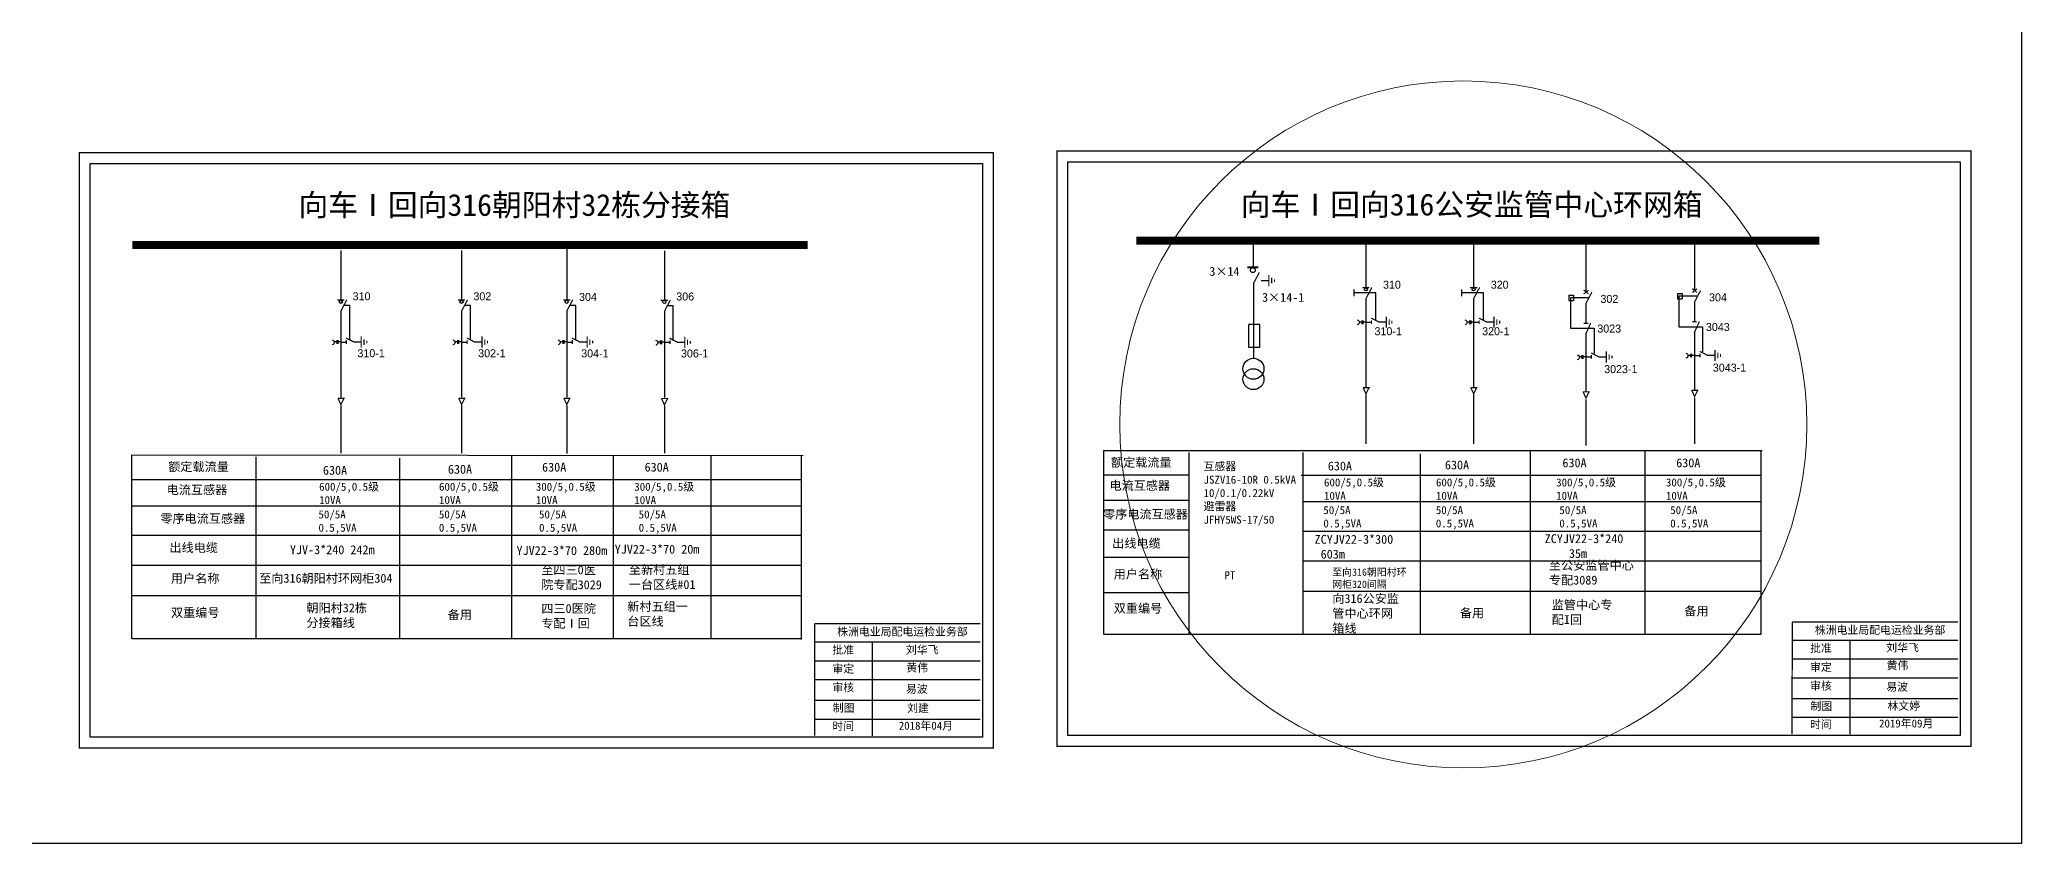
# Model space of a CAD drawing. Extents: x -194 to 226, y -192 to 105.
# Drawn here: x -46.3 to 225.8, y -191.9 to -81.6 of the extents above; entities that cross this region are included whole.
import ezdxf

# ---------------------------------------------------------------- set-up
doc = ezdxf.new("R2010")
doc.units = 0
doc.header["$LTSCALE"] = 0.774411
doc.linetypes.add('ACAD_ISO02W100', pattern=[15, 12, -3])
doc.linetypes.add('CENTER', pattern=[50.8, 31.75, -6.35, 6.35, -6.35])
doc.layers.get('0').update_dxf_attribs({"linetype": 'CONTINUOUS'})
doc.layers.add('2', color=7, linetype='CONTINUOUS')
doc.styles.add('hztxt_txtstyle_0.00_0_0', font='simkai.ttf')
doc.styles.add('hztxt_txtstyle_1.80_0_0', font='', dxfattribs={"height": 1.8, "bigfont": 'hztxt.shx'})
doc.styles.add('hztxt_txtstyle_2.70_0_0', font='simkai.ttf', dxfattribs={"height": 2.7})
doc.styles.add('KaiTi_txtstyle_1.00_0_0', font='simkai.ttf', dxfattribs={"height": 1})
doc.styles.add('KaiTi_txtstyle_1.22_0_0', font='simkai.ttf', dxfattribs={"height": 1.220356})
doc.styles.add('SimSun_txtstyle_1.09_0_0', font='', dxfattribs={"height": 1.0944})
doc.styles.add('SimSun_txtstyle_3.00_0_0', font='', dxfattribs={"height": 3})
doc.styles.add('字体', font='', dxfattribs={"height": 2.5})
doc.styles.get('hztxt_txtstyle_1.80_0_0').set_extended_font_data('hztxt')
doc.styles.get('SimSun_txtstyle_1.09_0_0').set_extended_font_data('SimSun')
doc.styles.get('SimSun_txtstyle_3.00_0_0').set_extended_font_data('SimSun')
doc.styles.get('字体').set_extended_font_data('SimSun')

# ---------------------------------------------------------------- blocks, each defined once
blk = doc.blocks.new('JD')
for points in [[(-2, 0.2), (-2, -0.2), (2, 0.2), (2, -0.2)], [(1, -1.2), (1, -0.8), (-1, -1.2), (-1, -0.8)], [(-0.5, -1.8), (-0.5, -2.2), (0.5, -1.8), (0.5, -2.2)]]:
    blk.add_trace(points)

msp = doc.modelspace()

# ---------------------------------------------------------------- linework, layer by layer
for p, q in [((225.78, 105.09), (225.78, -191.91)), ((-4.94, -110.51), (-4.94, -117.3)), ((11.63, -110.51), (11.63, -117.3)), ((26.07, -109.8), (26.07, -117.3)), ((39.48, -110.55), (39.48, -117.34)), ((120.32, -109.17), (120.32, -112.79)), ((135.79, -108.88), (135.79, -115.6)), ((150.58, -108.88), (150.58, -115.6)), ((165.99, -109.19), (165.99, -116.25)), ((180.91, -108.98), (180.91, -116.04)), ((120.34, -115.03), (120.34, -125.28)), ((121.42, -114.62), (122.46, -114.62)), ((163.65, -116.63), (164.31, -116.63)), ((163.65, -116.63), (163.65, -117.36)), ((164.31, -116.63), (164.31, -117.36)), ((178.56, -116.42), (179.22, -116.42)), ((178.56, -116.42), (178.56, -117.15)), ((179.22, -116.42), (179.22, -117.15)), ((-4.94, -118.8), (-4.94, -130.67)), ((11.63, -118.8), (11.63, -130.67)), ((26.07, -118.8), (26.07, -130.67)), ((39.48, -118.84), (39.48, -130.71)), ((135.79, -117.1), (135.79, -129.31)), ((150.58, -117.1), (150.58, -129.31)), ((163.65, -117.36), (164.31, -117.36)), ((165.99, -117.75), (165.99, -120.47)), ((178.56, -117.15), (179.22, -117.15)), ((180.91, -117.54), (180.91, -120.26)), ((135.79, -120.35), (136.55, -120.35)), ((137.55, -120.32), (138.58, -120.32)), ((150.58, -120.35), (151.34, -120.35)), ((152.33, -120.32), (153.37, -120.32)), ((165.99, -121.83), (165.99, -129.87)), ((180.91, -121.62), (180.91, -129.66)), ((-4.94, -123.08), (-4.18, -123.08)), ((-3.19, -123.06), (-2.16, -123.06)), ((11.63, -123.08), (12.4, -123.08)), ((13.39, -123.06), (14.42, -123.06)), ((26.07, -123.08), (26.83, -123.08)), ((27.82, -123.06), (28.86, -123.06)), ((39.48, -123.11), (40.24, -123.11)), ((41.23, -123.09), (42.27, -123.09)), ((165.99, -125.13), (166.75, -125.13)), ((167.75, -125.11), (168.78, -125.11)), ((180.91, -124.92), (181.67, -124.92)), ((182.66, -124.9), (183.69, -124.9)), ((111.59, -141.38), (99.82, -141.38)), ((111.55, -144.84), (99.77, -144.84)), ((111.55, -148.93), (99.77, -148.93)), ((111.5, -152.66), (99.73, -152.66)), ((111.54, -157.51), (99.77, -157.51)), ((225.78, -191.91), (-194.22, -191.91))]:
    msp.add_line(p, q)
at = {"linetype": 'ACAD_ISO02W100'}
for p, q in [((181.24, -116.8), (178.77, -116.8)), ((178.77, -116.8), (178.77, -120.99)), ((166.32, -117.01), (163.86, -117.01)), ((163.86, -117.01), (163.86, -121.2)), ((163.86, -121.2), (167.11, -121.2)), ((167.11, -121.2), (167.11, -124.66)), ((178.77, -120.99), (182.02, -120.99)), ((182.02, -120.99), (182.02, -124.45))]:
    msp.add_line(p, q, dxfattribs=at)
at = {"linetype": 'CENTER'}
for p, q in [((135.8, -130.3), (135.8, -137.05)), ((150.58, -130.3), (150.58, -137.05)), ((-4.94, -131.8), (-4.94, -138.33)), ((11.64, -131.8), (11.64, -138.33)), ((26.08, -131.8), (26.08, -138.4)), ((39.48, -131.83), (39.48, -138.36)), ((166, -130.95), (166, -137.29)), ((180.91, -130.74), (180.91, -137.08))]:
    msp.add_line(p, q, dxfattribs=at)
at = {"linetype": 'Continuous'}
for p, q in [((-33.69, -138.58), (58.52, -138.67)), ((-33.64, -163.81), (-33.64, -138.58)), ((18.48, -138.62), (18.48, -163.81)), ((32.44, -138.62), (32.44, -163.81)), ((45.86, -138.64), (45.86, -163.83)), ((58.26, -138.73), (58.26, -163.91)), ((99.75, -137.99), (190.19, -137.99)), ((99.79, -163.22), (99.79, -137.99)), ((111.48, -138.26), (111.48, -163.22)), ((127.11, -138.26), (127.11, -163.22)), ((143.22, -138.43), (143.22, -163.21)), ((158.34, -138.03), (158.34, -163.22)), ((174.07, -138.03), (174.07, -163.22)), ((190.01, -138.05), (190.01, -163.24)), ((-16.6, -138.85), (-16.6, -163.81)), ((3.13, -139.02), (3.13, -163.8)), ((126.92, -141.36), (190.01, -141.36)), ((-33.64, -141.95), (58.26, -141.95)), ((-33.64, -145.57), (58.26, -145.57)), ((127.11, -144.98), (190.01, -144.98)), ((-33.64, -149.62), (58.26, -149.62)), ((127.11, -149.03), (190.01, -149.03)), ((-33.64, -153.73), (58.26, -153.73)), ((127.11, -153.14), (190.01, -153.14)), ((127.11, -157.31), (190.01, -157.31)), ((-33.64, -157.9), (58.26, -157.9)), ((190.01, -163.22), (99.87, -163.22)), ((58.26, -163.81), (-33.56, -163.81))]:
    msp.add_line(p, q, dxfattribs=at)
at = {"color": 7, "linetype": 'Continuous'}
for p, q in [((60.1, -164.23), (82.85, -164.23)), ((68, -164.23), (68, -177.17)), ((194.32, -164), (217.07, -164)), ((202.21, -164), (202.21, -176.93)), ((60.1, -166.83), (82.85, -166.83)), ((194.32, -166.59), (217.07, -166.59)), ((60.1, -169.42), (82.85, -169.42)), ((194.32, -169.18), (217.07, -169.18)), ((60.1, -172.25), (82.85, -172.25)), ((194.32, -172.01), (217.07, -172.01)), ((60.1, -174.84), (82.85, -174.84)), ((194.32, -174.6), (217.07, -174.6))]:
    msp.add_line(p, q, dxfattribs=at)
at = {"color": 7, "linetype": 'Continuous', "const_width": 0.182}
for points in [[(-40.84, -97.1), (84.64, -97.1), (84.64, -178.81), (-40.84, -178.81)], [(93.38, -96.87), (218.86, -96.87), (218.86, -178.57), (93.38, -178.57)]]:
    msp.add_lwpolyline(points, close=True, dxfattribs=at)
at = {"color": 7, "linetype": 'Continuous'}
for points in [[(-39.37, -98.58), (83.16, -98.58), (83.16, -177.33), (-39.37, -177.33)], [(94.85, -98.34), (217.38, -98.34), (217.38, -177.1), (94.85, -177.1)]]:
    msp.add_lwpolyline(points, close=True, dxfattribs=at)
for points, const_width in [([(104.25, -109.17), (198.06, -109.17)], 1.1), ([(-33.56, -109.76), (59.17, -109.76)], 1.1), ([(119.5, -112.84), (121.04, -112.84)], 0.261), ([(120.34, -115.07), (121.17, -113.51)], 0.165), ([(135.31, -115.63), (136.28, -115.63)], 0.165), ([(135.79, -117.14), (136.62, -115.58)], 0.165), ([(150.09, -115.63), (151.07, -115.63)], 0.165), ([(150.58, -117.14), (151.4, -115.58)], 0.165), ([(165.69, -115.94), (166.33, -116.48)], 0.165), ([(165.68, -116.49), (166.35, -115.99)], 0.165), ([(165.99, -117.79), (166.82, -116.23)], 0.165), ([(180.59, -116.28), (181.26, -115.78)], 0.165), ([(180.6, -115.74), (181.24, -116.27)], 0.165), ([(180.91, -117.58), (181.73, -116.02)], 0.165), ([(-5.43, -117.32), (-4.46, -117.32)], 0.165), ([(-4.94, -118.84), (-4.12, -117.28)], 0.165), ([(11.15, -117.32), (12.12, -117.32)], 0.165), ([(11.63, -118.84), (12.46, -117.28)], 0.165), ([(25.59, -117.32), (26.56, -117.32)], 0.165), ([(26.07, -118.84), (26.9, -117.28)], 0.165), ([(38.99, -117.36), (39.96, -117.36)], 0.165), ([(39.48, -118.88), (40.3, -117.32)], 0.165), ([(136.51, -119.8), (137.61, -120.35)], 0.165), ([(136.55, -120.09), (136.55, -120.6)], 0.165), ([(151.3, -119.8), (152.4, -120.35)], 0.165), ([(151.34, -120.09), (151.34, -120.6)], 0.165), ([(165.7, -120.51), (166.31, -120.51)], 0.165), ([(165.96, -122.03), (166.65, -120.48)], 0.165), ([(180.61, -120.3), (181.22, -120.3)], 0.165), ([(180.87, -121.82), (181.57, -120.27)], 0.165), ([(-4.23, -122.53), (-3.13, -123.08)], 0.165), ([(-4.18, -122.82), (-4.18, -123.33)], 0.165), ([(12.35, -122.53), (13.45, -123.08)], 0.165), ([(12.4, -122.82), (12.4, -123.33)], 0.165), ([(26.79, -122.53), (27.89, -123.08)], 0.165), ([(26.83, -122.82), (26.83, -123.33)], 0.165), ([(40.2, -122.56), (41.29, -123.11)], 0.165), ([(40.24, -122.86), (40.24, -123.37)], 0.165), ([(166.71, -124.58), (167.81, -125.13)], 0.165), ([(166.75, -124.88), (166.75, -125.38)], 0.165), ([(181.62, -124.37), (182.72, -124.92)], 0.165), ([(181.67, -124.67), (181.67, -125.18)], 0.165), ([(135.39, -129.34), (136.23, -129.34), (135.8, -130.19), (135.4, -129.32)], 0.165), ([(150.17, -129.34), (151.01, -129.34), (150.58, -130.19), (150.18, -129.32)], 0.165), ([(165.59, -129.92), (166.43, -129.92), (166, -130.77), (165.6, -129.9)], 0.165), ([(180.5, -129.71), (181.34, -129.71), (180.91, -130.56), (180.51, -129.69)], 0.165), ([(-5.35, -130.81), (-4.51, -130.81), (-4.94, -131.66), (-5.34, -130.79)], 0.165), ([(11.23, -130.81), (12.07, -130.81), (11.64, -131.66), (11.24, -130.79)], 0.165), ([(25.67, -130.81), (26.5, -130.81), (26.08, -131.66), (25.68, -130.79)], 0.165), ([(39.07, -130.84), (39.91, -130.84), (39.48, -131.69), (39.08, -130.83)], 0.165)]:
    msp.add_lwpolyline(points, dxfattribs=dict(const_width=const_width))
for points in [[(134.13, -115.87), (134.13, -116.79)], [(148.92, -115.87), (148.92, -116.79)], [(119.69, -120.71), (119.69, -123.79), (121.21, -123.79), (121.21, -120.67), (119.69, -120.67)], [(135.24, -120.34), (134.89, -120.34)], [(135.24, -120.11), (135.24, -120.61)], [(135.39, -120.11), (135.39, -120.61)], [(135.79, -120.34), (135.39, -120.34)], [(150.03, -120.34), (149.68, -120.34)], [(150.03, -120.11), (150.03, -120.61)], [(150.18, -120.11), (150.18, -120.61)], [(150.58, -120.34), (150.18, -120.34)], [(-5.5, -123.07), (-5.84, -123.07)], [(-5.5, -122.84), (-5.5, -123.34)], [(-5.34, -122.84), (-5.34, -123.34)], [(-4.95, -123.07), (-5.34, -123.07)], [(11.08, -123.07), (10.73, -123.07)], [(11.08, -122.84), (11.08, -123.34)], [(11.23, -122.84), (11.23, -123.34)], [(11.63, -123.07), (11.23, -123.07)], [(25.52, -123.07), (25.17, -123.07)], [(25.52, -122.84), (25.52, -123.34)], [(25.67, -122.84), (25.67, -123.34)], [(26.07, -123.07), (25.67, -123.07)], [(38.92, -123.1), (38.58, -123.1)], [(38.92, -122.87), (38.92, -123.37)], [(39.08, -122.87), (39.08, -123.37)], [(39.48, -123.1), (39.08, -123.1)], [(165.44, -125.12), (165.09, -125.12)], [(165.44, -124.89), (165.44, -125.39)], [(165.59, -124.89), (165.59, -125.39)], [(165.99, -125.12), (165.59, -125.12)], [(180.35, -124.91), (180.01, -124.91)], [(180.35, -124.68), (180.35, -125.18)], [(180.51, -124.68), (180.51, -125.18)], [(180.9, -124.91), (180.51, -124.91)]]:
    msp.add_lwpolyline(points)
at = {"linetype": 'ACAD_ISO02W100'}
for points in [[(137.14, -120.09), (137.14, -116.33), (134.13, -116.33)], [(151.93, -120.09), (151.93, -116.33), (148.92, -116.33)], [(-3.72, -122.83), (-3.72, -118.08), (-4.54, -118.08)], [(12.86, -122.83), (12.86, -118.08), (12.04, -118.08)], [(27.3, -122.83), (27.3, -118.08), (26.47, -118.08)], [(40.7, -122.87), (40.7, -118.12), (39.88, -118.12)]]:
    msp.add_lwpolyline(points, dxfattribs=at)
for points in [[(134.6, -120.05, -0.877934), (134.61, -120.72)], [(149.38, -120.05, -0.877934), (149.4, -120.72)], [(-6.14, -122.79, -0.877934), (-6.13, -123.46)], [(10.44, -122.79, -0.877934), (10.45, -123.46)], [(24.87, -122.79, -0.877934), (24.89, -123.46)], [(38.28, -122.82, -0.877934), (38.29, -123.49)], [(164.8, -124.84, -0.877934), (164.81, -125.51)], [(179.71, -124.63, -0.877934), (179.72, -125.3)]]:
    msp.add_lwpolyline(points, format="xyb")
at = {"color": 7, "linetype": 'Continuous', "const_width": 0.182}
for points in [[(60.1, -161.75), (60.09, -177.12)], [(60.1, -161.75), (82.85, -161.75)], [(194.32, -161.52), (194.3, -176.89)], [(194.32, -161.52), (217.07, -161.52)]]:
    msp.add_lwpolyline(points, dxfattribs=at)
at = {"color": 12, "linetype": 'Continuous', "lineweight": 0, "ltscale": 1.091907, "true_color": 0xc00000}
msp.add_circle((149.16, -134.39), 47.16, dxfattribs=at)
for centre, radius in [((120.27, -113.21), 0.335), ((135.79, -115.86), 0.211), ((150.58, -115.86), 0.211), ((-4.94, -117.56), 0.211), ((11.63, -117.56), 0.211), ((26.07, -117.56), 0.211), ((39.48, -117.59), 0.211)]:
    msp.add_circle(centre, radius)
at = {"layer": '2', "color": 0}
for centre in [(120.35, -126.75), (120.35, -128.18)]:
    msp.add_circle(centre, 1.44, dxfattribs=at)

# ---------------------------------------------------------------- block references
at = {"rotation": 90}
for p, xscale, yscale, zscale in [((122.47, -114.65), 0.3844120780053801, 0.3844120780053801, 0.3844120780053801), ((138.59, -120.35), 0.3844120780053801, 0.3844120780053801, 0.3844120780053801), ((153.38, -120.35), 0.3844120780053801, 0.3844120780053801, 0.3844120780053801), ((-2.14, -123.09), 0.3844120780054396, 0.3844120780054396, 0.3844120780054396), ((14.44, -123.09), 0.3844120780054396, 0.3844120780054396, 0.3844120780054396), ((28.87, -123.09), 0.3844120780054396, 0.3844120780054396, 0.3844120780054396), ((42.28, -123.12), 0.3844120780054396, 0.3844120780054396, 0.3844120780054396), ((168.8, -125.14), 0.3844120780053801, 0.3844120780053801, 0.3844120780053801), ((183.71, -124.93), 0.3844120780053801, 0.3844120780053801, 0.3844120780053801)]:
    msp.add_blockref('JD', p, dxfattribs=dict(at, xscale=xscale, yscale=yscale, zscale=zscale))

# ---------------------------------------------------------------- texts
at = {"linetype": 'Continuous', "style": 'hztxt_txtstyle_2.70_0_0'}
for s, p in [('3×14', (114.29, -113.99)), ('3×14-1', (121.53, -117.56))]:
    msp.add_text(s, height=1.22, dxfattribs=at).set_placement(p)
at = {"style": 'hztxt_txtstyle_1.80_0_0'}
for s, p in [('310', (-3.32, -117.35)), ('302', (13.26, -117.35)), ('304', (27.76, -117.44)), ('306', (41.11, -117.38)), ('310', (138.14, -115.76)), ('320', (152.93, -115.76)), ('302', (167.99, -117.71)), ('304', (182.9, -117.5)), ('310-1', (136.97, -122.15)), ('320-1', (151.75, -122.15)), ('3023', (167.56, -121.78)), ('3043', (182.47, -121.57)), ('310-1', (-2.66, -125.17)), ('302-1', (13.92, -125.17)), ('304-1', (28.06, -125.19)), ('306-1', (41.76, -125.2)), ('3023-1', (168.5, -127.35)), ('3043-1', (183.42, -127.15))]:
    msp.add_text(s, height=1.098, dxfattribs=at).set_placement(p)
at = {"color": 7, "linetype": 'Continuous', "attachment_point": 1}
for s, insert, char_height, width, style in [('{\\C0;向车Ⅰ回向316朝阳村32栋分接箱}', (-10.77, -102.76), 3, 80.4201, '字体'), ('{\\C0;向车Ⅰ回向316公安监管中心环网箱}', (118.6, -102.71), 3, 80.4201, 'SimSun_txtstyle_3.00_0_0'), ('株洲电业局配电运检业务部', (63.2, -162.3), 1.0944, 29.9201, '字体'), ('株洲电业局配电运检业务部', (197.42, -162.07), 1.0944, 29.9201, '字体'), ('{\\fKaiTi_GB2312|b0|i0|c134|p49;批准}', (62.54, -164.8), 1.0944, 8.5588, '字体'), ('刘华飞', (72.64, -164.8), 1.094, 8.5588, '字体'), ('{\\fKaiTi_GB2312|b0|i0|c134|p49;批准}', (196.76, -164.56), 1.0944, 8.5588, '字体'), ('刘华飞', (207.23, -164.49), 1.094, 8.5588, '字体'), ('\\f\uffbfﾬￌﾣﾤ_GB2312|b0|i0|c134|p49;审定', (62.54, -167.4), 1.0944, 8.5588, '字体'), ('黄伟', (72.7, -167.24), 1.094, 8.5588, '字体'), ('\\f\uffbfﾬￌﾣﾤ_GB2312|b0|i0|c134|p49;审定', (196.76, -167.16), 1.0944, 8.5588, '字体'), ('黄伟', (207.28, -166.93), 1.094, 8.5588, '字体'), ('\\f\uffbfﾬￌﾣﾤ_GB2312|b0|i0|c134|p49;审核', (62.54, -169.97), 1.0944, 8.5588, '字体'), ('易波', (72.64, -170.17), 1.094, 8.5588, '字体'), ('\\f\uffbfﾬￌﾣﾤ_GB2312|b0|i0|c134|p49;审核', (196.76, -169.74), 1.0944, 8.5588, '字体'), ('易波', (207.23, -169.87), 1.094, 8.5588, '字体'), ('\\f\uffbfﾬￌﾣﾤ_GB2312|b0|i0|c134|p49;制图', (62.6, -172.75), 1.0944, 8.5588, '字体'), ('刘建', (72.8, -172.81), 1.094, 8.5588, '字体'), ('\\f\uffbfﾬￌﾣﾤ_GB2312|b0|i0|c134|p49;制图', (196.82, -172.52), 1.0944, 8.5588, '字体'), ('{\\fSimSun|b0|i0|c134|p2;林文婷}', (207.39, -172.5), 1.0944, 8.5588, 'SimSun_txtstyle_1.09_0_0'), ('\\f\uffbfﾬￌﾣﾤ_GB2312|b0|i0|c134|p49;时间', (62.54, -175.26), 1.0944, 8.5588, '字体'), ('2018年04月', (71.66, -175.21), 1.094, 16.0081, '字体'), ('\\f\uffbfﾬￌﾣﾤ_GB2312|b0|i0|c134|p49;时间', (196.76, -175.03), 1.0944, 8.5588, '字体'), ('2019年09月', (206.24, -174.91), 1.094, 16.0081, 'SimSun_txtstyle_1.09_0_0')]:
    msp.add_mtext(s, dxfattribs=dict(at, insert=insert, char_height=char_height, width=width, style=style))
at = {"linetype": 'Continuous', "attachment_point": 1}
for s, insert, char_height, width, style in [('{\\fSimSun|b0|i0|c134|p2;额定载流量}', (-28.64, -139.58), 1.2204, 19.6738, 'hztxt_txtstyle_2.70_0_0'), ('{\\fSimSun|b0|i0|c134|p2;630A}', (-7.4, -140.08), 1.2204, 19.6738, 'hztxt_txtstyle_2.70_0_0'), ('{\\fSimSun|b0|i0|c134|p2;630A}', (9.76, -139.94), 1.2204, 19.6738, 'hztxt_txtstyle_2.70_0_0'), ('{\\fSimSun|b0|i0|c134|p2;630A}', (22.69, -139.65), 1.2204, 19.6738, 'hztxt_txtstyle_2.70_0_0'), ('{\\fSimSun|b0|i0|c134|p2;630A}', (36.76, -139.65), 1.2204, 19.6738, 'hztxt_txtstyle_2.70_0_0'), ('{\\fSimSun|b0|i0|c134|p2;额定载流量}', (100.79, -138.99), 1.2204, 19.6738, 'hztxt_txtstyle_2.70_0_0'), ('\\A1;{\\fSimSun|b0|i0|c134|p2;互感器\\PJSZV16-10R 0.5kVA\\P10/0.1/0.22kV\\P避雷器\\PJFHY5WS-17/50}', (113.5, -139.6), 1.0983, 20.2524, 'hztxt_txtstyle_2.70_0_0'), ('{\\fSimSun|b0|i0|c134|p2;630A}', (130.56, -139.49), 1.2204, 19.6738, 'hztxt_txtstyle_2.70_0_0'), ('{\\fSimSun|b0|i0|c134|p2;630A}', (146.64, -139.35), 1.2204, 19.6738, 'hztxt_txtstyle_2.70_0_0'), ('{\\fSimSun|b0|i0|c134|p2;630A}', (162.77, -139.06), 1.2204, 19.6738, 'hztxt_txtstyle_2.70_0_0'), ('{\\fSimSun|b0|i0|c134|p2;630A}', (178.39, -139.06), 1.2204, 19.6738, 'hztxt_txtstyle_2.70_0_0'), ('{\\fSimSun|b0|i0|c134|p2;电流互感器}', (-28.85, -142.75), 1.2204, 19.6738, 'hztxt_txtstyle_2.70_0_0'), ('\\A1;{\\fSimSun|b0|i0|c134|p2;600/5,0.5级\\P10VA}', (-7.92, -142.4), 1.0983, 20.2524, 'hztxt_txtstyle_2.70_0_0'), ('\\A1;{\\fSimSun|b0|i0|c134|p2;600/5,0.5级\\P10VA}', (8.54, -142.4), 1.0983, 20.2524, 'hztxt_txtstyle_2.70_0_0'), ('\\A1;{\\fSimSun|b0|i0|c134|p2;300/5,0.5级\\P10VA}', (21.83, -142.4), 1.0983, 20.2524, 'hztxt_txtstyle_2.70_0_0'), ('\\A1;{\\fSimSun|b0|i0|c134|p2;300/5,0.5级\\P10VA}', (35.35, -142.4), 1.0983, 20.2524, 'hztxt_txtstyle_2.70_0_0'), ('{\\fSimSun|b0|i0|c134|p2;电流互感器}', (100.58, -142.16), 1.2204, 19.6738, 'hztxt_txtstyle_2.70_0_0'), ('\\A1;{\\fSimSun|b0|i0|c134|p2;600/5,0.5级\\P10VA}', (130.04, -141.81), 1.0983, 20.2524, 'hztxt_txtstyle_2.70_0_0'), ('\\A1;{\\fSimSun|b0|i0|c134|p2;600/5,0.5级\\P10VA}', (145.41, -141.81), 1.0983, 20.2524, 'hztxt_txtstyle_2.70_0_0'), ('\\A1;{\\fSimSun|b0|i0|c134|p2;300/5,0.5级\\P10VA}', (161.91, -141.81), 1.0983, 20.2524, 'hztxt_txtstyle_2.70_0_0'), ('\\A1;{\\fSimSun|b0|i0|c134|p2;300/5,0.5级\\P10VA}', (176.98, -141.81), 1.0983, 20.2524, 'hztxt_txtstyle_2.70_0_0'), ('{\\fSimSun|b0|i0|c134|p2;零序电流互感器}', (-29.72, -146.69), 1.2204, 19.6738, 'hztxt_txtstyle_2.70_0_0'), ('{\\fSimSun|b0|i0|c134|p2;50/5A\\P0.5,5VA}', (-8.01, -146.2), 1.0983, 19.6738, 'hztxt_txtstyle_2.70_0_0'), ('{\\fSimSun|b0|i0|c134|p2;50/5A\\P0.5,5VA}', (8.52, -146.2), 1.0983, 19.6738, 'hztxt_txtstyle_2.70_0_0'), ('{\\fSimSun|b0|i0|c134|p2;50/5A\\P0.5,5VA}', (22.27, -146.2), 1.0983, 19.6738, 'hztxt_txtstyle_2.70_0_0'), ('{\\fSimSun|b0|i0|c134|p2;50/5A\\P0.5,5VA}', (35.95, -146.2), 1.0983, 19.6738, 'hztxt_txtstyle_2.70_0_0'), ('{\\fSimSun|b0|i0|c134|p2;零序电流互感器}', (99.71, -146.1), 1.2204, 19.6738, 'hztxt_txtstyle_2.70_0_0'), ('{\\fSimSun|b0|i0|c134|p2;50/5A\\P0.5,5VA}', (129.95, -145.61), 1.0983, 19.6738, 'hztxt_txtstyle_2.70_0_0'), ('{\\fSimSun|b0|i0|c134|p2;50/5A\\P0.5,5VA}', (145.39, -145.61), 1.0983, 19.6738, 'hztxt_txtstyle_2.70_0_0'), ('{\\fSimSun|b0|i0|c134|p2;50/5A\\P0.5,5VA}', (162.35, -145.61), 1.0983, 19.6738, 'hztxt_txtstyle_2.70_0_0'), ('{\\fSimSun|b0|i0|c134|p2;50/5A\\P0.5,5VA}', (177.57, -145.61), 1.0983, 19.6738, 'hztxt_txtstyle_2.70_0_0'), ('{\\fSimSun|b0|i0|c134|p2;ZCYJV22-3*300^M^J 603m}', (128.75, -149.56), 1.2204, 19.6738, 'KaiTi_txtstyle_1.22_0_0'), ('{\\fSimSun|b0|i0|c134|p2;ZCYJV22-3*240^M^J    35m}', (160.34, -149.47), 1.2204, 19.6738, 'KaiTi_txtstyle_1.22_0_0'), ('{\\fSimSun|b0|i0|c134|p2;出线电缆}', (-28.47, -150.69), 1.2204, 19.6738, 'hztxt_txtstyle_2.70_0_0'), ('{\\fSimSun|b0|i0|c134|p2;YJV-3*240 242m}', (-11.93, -150.99), 1.2204, 19.6738, 'hztxt_txtstyle_2.70_0_0'), ('{\\fSimSun|b0|i0|c134|p2;YJV22-3*70 280m}', (19.18, -151.1), 1.2204, 19.6738, 'hztxt_txtstyle_2.70_0_0'), ('{\\fSimSun|b0|i0|c134|p2;YJV22-3*70 20m}', (32.66, -150.92), 1.2204, 19.6738, 'hztxt_txtstyle_2.70_0_0'), ('{\\fSimSun|b0|i0|c134|p2;出线电缆}', (100.96, -150.1), 1.2204, 19.6738, 'hztxt_txtstyle_2.70_0_0'), ('{\\fSimSun|b0|i0|c134|p2;用户名称}', (-28.26, -154.92), 1.2204, 19.6738, 'hztxt_txtstyle_2.70_0_0'), ('{\\fSimSun|b0|i0|c134|p2;至向316朝阳村环网柜304}', (-16.15, -154.91), 1.2204, 19.2053, 'hztxt_txtstyle_2.70_0_0'), ('{\\fSimSun|b0|i0|c134|p2;至四三0医院专配3029}', (22.58, -153.76), 1.2204, 9.0881, 'hztxt_txtstyle_2.70_0_0'), ('{\\fSimSun|b0|i0|c134|p2;至新村五组一台区线#01}', (34.6, -153.73), 1.2204, 9.927, 'hztxt_txtstyle_2.70_0_0'), ('{\\fSimSun|b0|i0|c134|p2;用户名称}', (101.17, -154.33), 1.2204, 19.6738, 'hztxt_txtstyle_2.70_0_0'), ('{\\fSimSun|b0|i0|c134|p2;PT}', (116.37, -154.55), 1.1026, 8.5785, 'hztxt_txtstyle_0.00_0_0'), ('{\\fSimSun|b0|i0|c134|p2;至向316朝阳村环网柜320间隔}', (131.16, -154.17), 1, 10.5639, 'KaiTi_txtstyle_1.00_0_0'), ('{\\fSimSun|b0|i0|c134|p2;至公安监管中心专配3089}', (160.92, -153.12), 1.2204, 11.8785, 'KaiTi_txtstyle_1.22_0_0'), ('{\\fSimSun|b0|i0|c134|p2;向316公安监管中心环网箱线}', (131.18, -157.69), 1.2204, 9.4091, 'KaiTi_txtstyle_1.22_0_0'), ('{\\fSimSun|b0|i0|c134|p2;双重编号}', (-28.26, -159.61), 1.2204, 19.6738, 'hztxt_txtstyle_2.70_0_0'), ('{\\fSimSun|b0|i0|c134|p2;朝阳村32栋分接箱线}', (-9.67, -158.97), 1.2204, 9.4091, 'hztxt_txtstyle_2.70_0_0'), ('{\\fSimSun|b0|i0|c134|p2;备用}', (9.74, -159.91), 1.2204, 19.6738, 'hztxt_txtstyle_2.70_0_0'), ('{\\fSimSun|b0|i0|c134|p2;四三0医院专配Ⅰ回}', (22.58, -159.06), 1.2204, 9.0881, 'hztxt_txtstyle_2.70_0_0'), ('{\\fSimSun|b0|i0|c134|p2;新村五组一台区线}', (34.39, -158.78), 1.2204, 9.927, 'hztxt_txtstyle_2.70_0_0'), ('{\\fSimSun|b0|i0|c134|p2;双重编号}', (101.17, -159.02), 1.2204, 19.6738, 'hztxt_txtstyle_2.70_0_0'), ('{\\fSimSun|b0|i0|c134|p2;备用}', (148.69, -159.67), 1.2204, 19.6738, 'hztxt_txtstyle_2.70_0_0'), ('{\\fSimSun|b0|i0|c134|p2;监管中心专配I回}', (161.31, -158.55), 1.2204, 9.4091, 'KaiTi_txtstyle_1.22_0_0'), ('{\\fSimSun|b0|i0|c134|p2;备用}', (179.51, -159.41), 1.2204, 19.6738, 'hztxt_txtstyle_2.70_0_0')]:
    msp.add_mtext(s, dxfattribs=dict(at, insert=insert, char_height=char_height, width=width, style=style))

doc.saveas('drawing.dxf')
